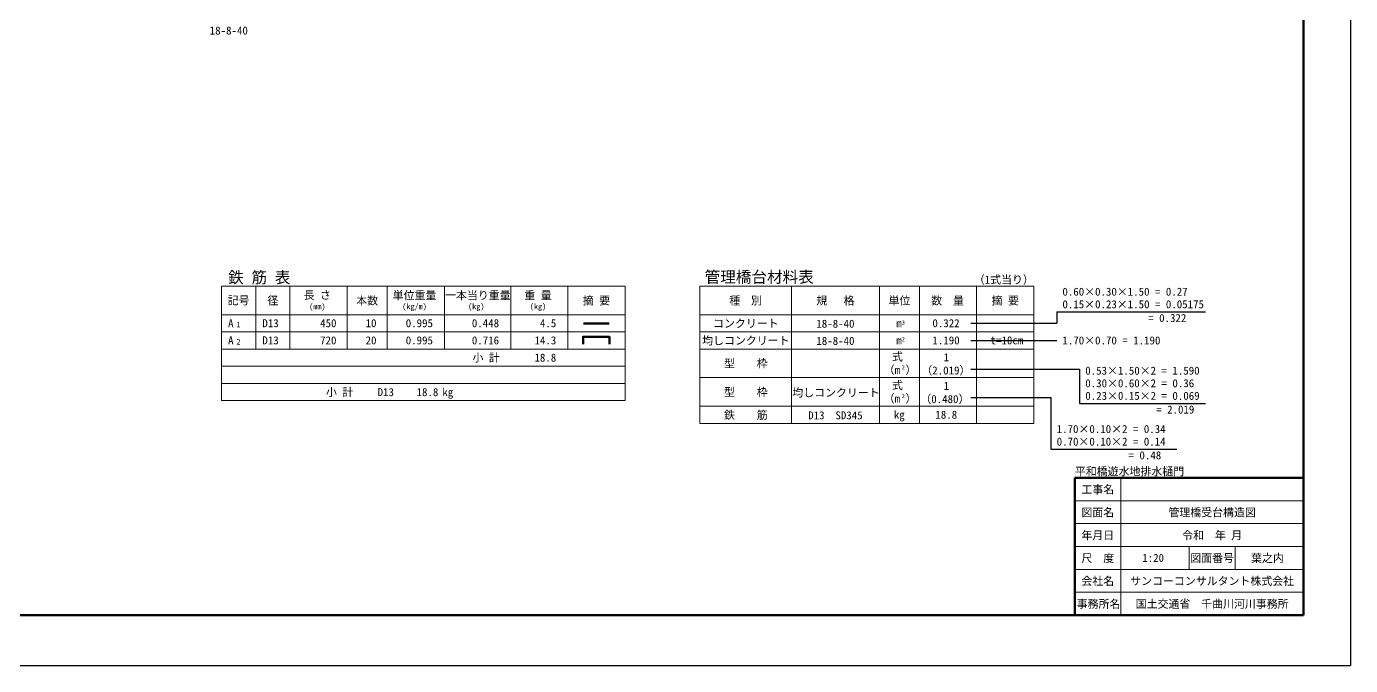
# Model space of a CAD drawing. Header units: millimetres. Extents: x 54053 to 75147, y -5060 to 6820.
# Drawn here: x 63568 to 75147, y -5060 to 524 of the extents above; entities that cross this region are included whole.
import ezdxf
from ezdxf.enums import TextEntityAlignment as Align

# ---------------------------------------------------------------- set-up
doc = ezdxf.new("R2010")
doc.units = ezdxf.units.MM
doc.header["$LTSCALE"] = 20
doc.layers.get('Defpoints').update_dxf_attribs({"color": 151})
for name, color, linetype, lineweight in [('D-DOC', 7, 'Continuous', 13), ('D-STR', 1, 'Continuous', 50), ('D-STR-TXT', 7, 'Continuous', 13), ('D-TTL', 2, 'Continuous', 140), ('D-TTL-FRAM', 2, 'Continuous', 50), ('D-TTL-LINE', 7, 'Continuous', 13), ('D-TTL-TXT', 7, 'Continuous', 13)]:
    doc.layers.add(name, color=color, linetype=linetype, lineweight=lineweight)
doc.styles.add('GO1', font='MS Gothic.ttf')
doc.styles.add('MS ゴシック', font='MS Gothic.ttf')

msp = doc.modelspace()

# ---------------------------------------------------------------- linework, layer by layer
at = {"layer": 'D-DOC'}
for p, q in [((65272.2, -1744.6), (68802.2, -1744.6)), ((65272.2, -1744.6), (65272.2, -2744.6)), ((65572.2, -1744.6), (65572.2, -2294.6)), ((65872.2, -1744.6), (65872.2, -2294.6)), ((66372.2, -1744.6), (66372.2, -2294.6)), ((66722.2, -1744.6), (66722.2, -2294.6)), ((67222.2, -1744.6), (67222.2, -2294.6)), ((67802.2, -1744.6), (67802.2, -2294.6)), ((68302.2, -1744.6), (68302.2, -2294.6)), ((68802.2, -1744.6), (68802.2, -2744.6)), ((69457, -1744.6), (72377, -1744.6)), ((69457, -1744.6), (69457, -2944.6)), ((70257, -1744.6), (70257, -2944.6)), ((71027, -1744.6), (71027, -2944.6)), ((71377, -1744.6), (71377, -2944.6)), ((71877, -1744.6), (71877, -2944.6)), ((72377, -1744.6), (72377, -2944.6)), ((65272.2, -1994.6), (68802.2, -1994.6)), ((69457, -1994.6), (72377, -1994.6)), ((65272.2, -2144.6), (68802.2, -2144.6)), ((69457, -2144.6), (72377, -2144.6)), ((65272.2, -2294.6), (68802.2, -2294.6)), ((69457, -2294.6), (72377, -2294.6)), ((65272.2, -2444.6), (68802.2, -2444.6)), ((69457, -2544.6), (72377, -2544.6)), ((65272.2, -2594.6), (68802.2, -2594.6)), ((65272.2, -2744.6), (68802.2, -2744.6)), ((69457, -2794.6), (72377, -2794.6)), ((69457, -2944.6), (72377, -2944.6))]:
    msp.add_line(p, q, dxfattribs=at)
at = {"layer": 'D-STR'}
msp.add_line((68438.3, -2072), (68663.3, -2072), dxfattribs=at)
msp.add_lwpolyline([(68435.8, -2253.1), (68435.8, -2188.1), (68665.8, -2188.1), (68665.8, -2253.1)], dxfattribs=at)
at = {"layer": 'D-TTL'}
for p in [(74736.5, 6380), (58736.5, -4620)]:
    msp.add_line(p, (74736.5, -4620), dxfattribs=at)
at = {"layer": 'D-TTL-FRAM'}
for p, q in [((72736.5, -4620), (72736.5, -3420)), ((72736.5, -3420), (74736.5, -3420))]:
    msp.add_line(p, q, dxfattribs=at)
at = {"layer": 'D-TTL-LINE'}
for p, q in [((73136.5, -4620), (73136.5, -3420)), ((72736.5, -3620), (74736.5, -3620)), ((72736.5, -3820), (74736.5, -3820)), ((72736.5, -4020), (74736.5, -4020)), ((73736.5, -4220), (73736.5, -4020)), ((74136.5, -4220), (74136.5, -4020)), ((72736.5, -4220), (74736.5, -4220)), ((72736.5, -4420), (74736.5, -4420))]:
    msp.add_line(p, q, dxfattribs=at)
at = {"layer": 'Defpoints', "color": 1}
for p in [(75146.5, 6820), (58326.5, -5060)]:
    msp.add_line(p, (75146.5, -5060), dxfattribs=at)
at = {"layer": 'Defpoints'}
for p, q in [((71827, -2069.6), (72577, -2069.6)), ((72577, -1969.6), (72577, -2069.6)), ((72577, -1969.6), (73877, -1969.6)), ((71827, -2219.6), (72577, -2219.6)), ((71827, -2469.6), (72777, -2469.6)), ((72777, -2469.6), (72777, -2769.6)), ((71827, -2719.6), (72527, -2719.6)), ((72527, -2719.6), (72527, -3169.6)), ((72777, -2769.6), (73877, -2769.6)), ((72527, -3169.6), (73627, -3169.6))]:
    msp.add_line(p, q, dxfattribs=at)

# ---------------------------------------------------------------- texts
at = {"layer": 'D-DOC', "style": 'MS ゴシック'}
for s, height, p in [('鉄 筋 表', 100, (65330.8, -1668.9)), ('A', 70, (65330.8, -2068.9)), ('1', 50, (65404, -2080.9)), ('D13', 70, (65630.8, -2068.9)), ('0.995', 70, (66884.5, -2068.9)), ('A', 70, (65330.8, -2218.9)), ('D13', 70, (65630.8, -2218.9)), ('0.995', 70, (66884.5, -2218.9)), ('2', 50, (65404, -2230.9)), ('D13', 70, (66638.5, -2671.3)), ('kg', 70, (67204.6, -2671.3))]:
    msp.add_text(s, height=height, dxfattribs=at).set_placement(p, align=Align.MIDDLE_LEFT)
msp.add_text('管理橋台材料表', height=100, dxfattribs=at).set_placement((69498, -1744.6), align=Align.BOTTOM_LEFT)
msp.add_text('（1式当り）', height=70, dxfattribs=at).set_placement((72377, -1744.6), align=Align.BOTTOM_RIGHT)
for s, height, p in [('記号', 70, (65422.2, -1869.6)), ('径', 70, (65722.2, -1869.6)), ('長 さ', 70, (66111.3, -1823.1)), ('本数', 70, (66547.2, -1869.6)), ('単位重量', 70, (66961.3, -1823.1)), ('一本当り重量', 70, (67514.9, -1823.1)), ('重 量', 70, (68041.3, -1823.1)), ('摘 要', 70, (68552.2, -1869.6)), ('種  別', 70, (69857, -1869.6)), ('規   格', 70, (70642, -1869.6)), ('単位', 70, (71202, -1869.6)), ('数  量', 70, (71622.4, -1869.6)), ('摘 要', 70, (72127, -1869.6)), ('(mm)', 50, (66111.3, -1927.3)), ('(kg/m)', 50, (66961.3, -1927.3)), ('(kg)', 50, (67501.3, -1927.3)), ('(kg)', 50, (68041.3, -1927.3)), ('コンクリート', 70, (69858.7, -2068.9)), ('18-8-40', 70, (70642, -2074)), ('均しコンクリート', 70, (69858.7, -2218.9)), ('18-8-40', 70, (70642, -2224)), ('型    枠', 70, (69858.7, -2418.9)), ('型    枠', 70, (69858.7, -2668.9)), ('均しコンクリート', 70, (70647, -2674)), ('鉄    筋', 70, (69858.7, -2868.9)), ('D13  SD345', 70, (70642, -2874))]:
    msp.add_text(s, height=height, dxfattribs=at).set_placement(p, align=Align.MIDDLE)
for s, height, p in [('450', 70, (66278.7, -2068.9)), ('10', 70, (66628.7, -2068.9)), ('0.448', 70, (67700.8, -2068.9)), ('4.5', 70, (68200.8, -2068.9)), ('m', 70, (71222, -2068.9)), ('3', 36, (71249.8, -2063.5)), ('0.322', 70, (71728.3, -2068.9)), ('720', 70, (66278.7, -2218.9)), ('20', 70, (66628.7, -2218.9)), ('0.716', 70, (67700.8, -2218.9)), ('14.3', 70, (68200.8, -2218.9)), ('2', 36, (71249.8, -2209.4)), ('1.190', 70, (71728.3, -2218.9)), ('t=10cm', 70, (72284.7, -2218.9)), ('m', 70, (71222, -2218.9)), ('18.8', 70, (68200.8, -2369.7)), ('（m ）', 70, (71350.1, -2477.4)), ('式', 70, (71231.8, -2361.2)), ('1', 70, (71636.3, -2366.5)), ('2', 36, (71249.8, -2455.3)), ('（2.019）', 70, (71822.4, -2482.1)), ('18.8', 70, (67169.7, -2671.3)), ('式', 70, (71231.8, -2611.2)), ('1', 70, (71636.3, -2616.5)), ('（m ）', 70, (71350.1, -2727.4)), ('2', 36, (71249.8, -2705.3)), ('（0.480）', 70, (71813.7, -2732.1)), ('kg', 70, (71248.3, -2868.9)), ('18.8', 70, (71706.5, -2868.9))]:
    msp.add_text(s, height=height, dxfattribs=at).set_placement(p, align=Align.MIDDLE_RIGHT)
for p in [(67587.7, -2369.7), (66306.5, -2671.3)]:
    msp.add_text('小 計', height=70, dxfattribs=at).set_placement(p, align=Align.MIDDLE_CENTER)
at = {"layer": 'D-STR-TXT', "style": 'MS ゴシック'}
msp.add_text('18-8-40', height=70, dxfattribs=at).set_placement((65337.2, 523.2, 354000), align=Align.TOP_CENTER)
at = {"layer": 'D-TTL-TXT', "style": 'MS ゴシック'}
msp.add_text('平和橋遊水地排水樋門', height=70, dxfattribs=at).set_placement((72736.5, -3420), align=Align.BOTTOM_LEFT)
for s, p in [('工事名', (72936.5, -3520)), ('図面名', (72936.5, -3720)), ('管理橋受台構造図', (73936.5, -3720)), ('年月日', (72936.5, -3920)), ('令和  年 月', (73936.5, -3920)), ('尺\u3000度', (72936.5, -4120)), ('1:20', (73420.5, -4120)), ('図面番号', (73936.5, -4120)), ('葉之内', (74420.5, -4120)), ('会社名', (72936.5, -4320)), ('サンコーコンサルタント株式会社', (73936.5, -4320)), ('事務所名', (72942.9, -4520)), ('国土交通省\u3000千曲川河川事務所', (73936.5, -4520))]:
    msp.add_text(s, height=70, dxfattribs=at).set_placement(p, align=Align.MIDDLE)
at = {"layer": 'Defpoints', "style": 'GO1'}
for s, p in [('0.60×0.30×1.50 = 0.27', (72627, -1849.6)), ('0.15×0.23×1.50 = 0.05175', (72627, -1959.6)), ('0.53×1.50×2 = 1.590', (72827, -2539.6)), ('0.30×0.60×2 = 0.36', (72827, -2649.6)), ('0.23×0.15×2 = 0.069', (72827, -2759.6)), ('1.70×0.10×2 = 0.34', (72577, -3049.6)), ('0.70×0.10×2 = 0.14', (72577, -3159.6))]:
    msp.add_text(s, height=70, dxfattribs=at).set_placement(p, align=Align.BOTTOM_LEFT)
for s, p in [('= 0.322  ', (73806.3, -2079.6)), ('= 2.019', (73780.7, -2879.6)), ('= 0.48 ', (73538.7, -3279.6))]:
    msp.add_text(s, height=70, dxfattribs=at).set_placement(p, align=Align.BOTTOM_RIGHT)
msp.add_text('1.70×0.70 = 1.190', height=70, dxfattribs=at).set_placement((72627, -2219.6), align=Align.MIDDLE_LEFT)

doc.saveas('drawing.dxf')
